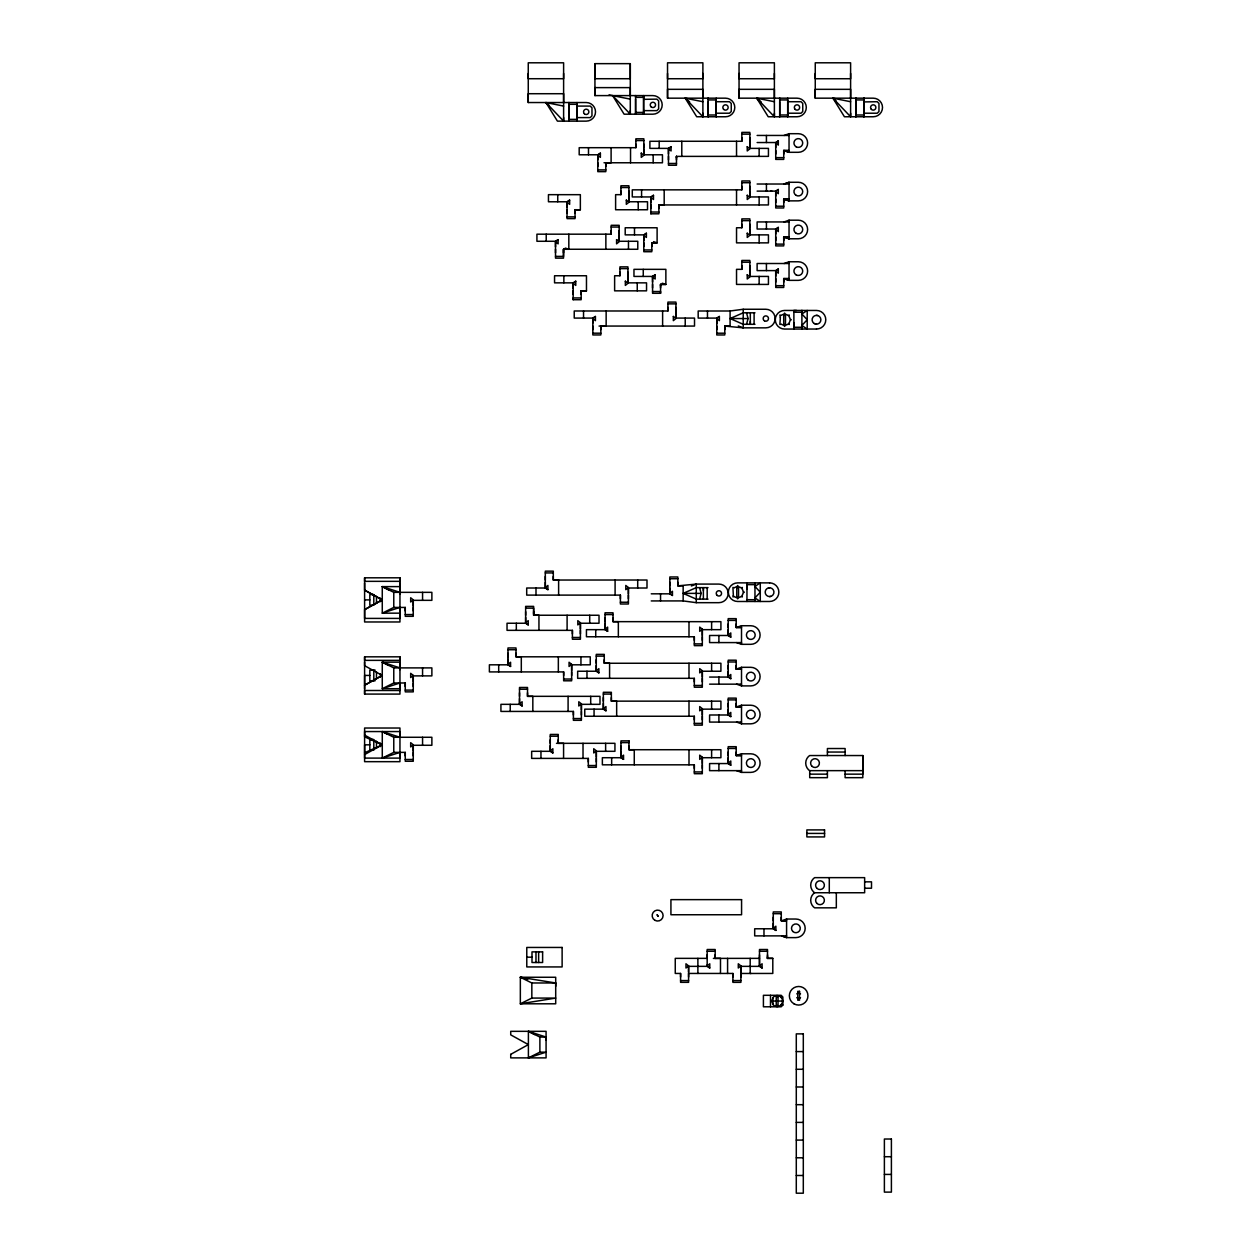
<?xml version="1.0" encoding="UTF-8"?>
<svg xmlns="http://www.w3.org/2000/svg" width="1256" height="1256" viewBox="0 0 1256 1256"><rect width="100%" height="100%" fill="white"/><g stroke="black" fill="none" stroke-linecap="round" stroke-linejoin="round"><path stroke-width="1.5" d="M399.958 683.123L399.958 694.081L364.601 694.081L364.601 675.43L369.829 675.43M364.601 656.825L364.601 660.358L399.958 660.358L399.958 656.825L364.601 656.825L364.601 665.696L382.264 675.43L382.279 688.712L399.958 688.712M399.958 586.615L382.279 586.615L382.264 599.897L364.601 609.631L364.601 618.407L399.958 618.407L399.958 577.807L364.601 577.807L364.601 590.147L382.264 599.897L382.279 613.163L399.958 613.163M382.279 758.106L393.772 752.375L393.772 737.272L382.279 731.557L382.279 758.106L399.958 752.375M399.958 682.981L382.279 688.712L393.772 682.981L393.772 667.894L382.279 662.163L382.264 675.43L364.601 685.211L382.264 675.43M364.601 583.114L364.601 621.971L399.958 621.971L399.958 607.386L382.279 613.163L393.772 607.433L393.772 592.345L382.279 586.615L399.958 592.345M399.958 656.825L399.958 690.502L364.601 690.502L364.601 694.081M393.772 737.272L431.876 737.272L431.876 745.279L413.271 745.279L413.271 761.262L405.264 761.262L405.264 752.375L393.772 752.375M393.772 667.894L431.876 667.894L431.876 675.885L413.271 675.885L413.271 691.868L405.264 691.868L405.264 682.981L393.772 682.981M393.772 592.345L431.876 592.345L431.876 600.337L413.271 600.337L413.271 616.319L405.264 616.319L405.264 607.433L393.772 607.433M507.989 659.259L507.989 664.817L489.385 664.817L489.385 671.913L563.646 671.913L563.646 680.799L571.653 680.799L571.653 664.817L590.257 664.817L590.257 656.825L515.996 656.81L515.996 647.955L507.989 647.955L507.989 664.817L510.58 666.465L510.58 662.257L507.989 664.361L510.58 666.465M519.513 698.587L519.513 704.333L500.924 704.333L500.924 711.43L573.395 711.43L573.395 720.316L581.402 720.316L581.402 704.333L599.991 704.333L599.991 696.342L527.52 696.326L527.52 687.472L519.513 687.472L519.513 704.333L522.119 705.966L522.119 701.774L519.513 703.878L522.119 705.966M555.702 982.977L520.345 977.262L520.345 1003.795L555.702 1003.795L555.702 977.262L520.345 977.262L531.837 982.977L555.702 982.977L555.702 986.274M533.627 613.713L533.627 606.381L525.636 606.381L525.636 623.243L528.226 624.891L528.226 620.684L525.636 622.788L528.226 624.891M563.614 106.085L545.936 102.537L557.428 121.141L586.222 121.141A9.294 9.294 0 0 0 595.517 111.847A9.294 9.294 0 0 0 586.222 102.537L528.258 102.537L528.258 93.713L563.614 93.713L563.614 102.537M528.258 73.429L528.258 78.72L563.614 78.72L563.614 73.429M531.837 998.08L555.702 998.08L520.345 1003.795L531.837 998.08L531.837 982.977M539.892 1052.151L539.892 1037.063L528.399 1031.333L528.399 1057.882L546.077 1052.151L539.892 1052.151L528.399 1057.882M558.622 595.109L558.622 580.005L553.299 580.037L553.299 571.15L545.308 571.15L545.308 588.012L547.899 589.661L547.899 585.453L545.308 587.557L547.899 589.661M546.219 241.278L546.219 234.181M588.326 761.984L588.326 758.404L563.583 758.404L563.583 743.301L558.261 743.332L558.261 734.446L550.269 734.446L550.269 751.308L552.86 752.956L552.86 748.749L550.269 750.853L552.86 752.956M555.513 246.835L555.513 241.278L555.513 258.139L563.52 258.139L563.52 249.253L637.781 249.269L637.781 241.278L619.177 241.278L619.177 225.295L611.17 225.295L611.17 234.181L536.924 234.181L536.924 241.278L555.513 241.278L558.104 239.645L558.119 243.837L555.513 241.733L558.104 239.645M555.513 252.833L555.513 249.253M557.743 201.776L557.743 194.664M563.52 252.833L563.52 249.253L568.827 249.285L568.827 234.197M548.872 105.049L545.936 102.537L563.614 121.141L563.614 117.593M563.865 282.851L563.865 275.755M567.037 207.319L567.037 201.776L567.037 218.623L575.044 218.623L575.044 209.736L580.351 209.768L580.351 194.68L548.448 194.664L548.448 201.776L567.037 201.776L569.643 200.128L569.643 204.336L567.037 202.232L569.643 200.128M567.037 213.316L567.037 209.736M525.636 608.155L533.627 608.155L533.627 615.236L599.018 615.252L599.018 623.243L580.413 623.243L580.413 639.241L572.406 639.241L572.406 630.355L507.031 630.339L507.031 623.243L525.636 623.243L525.636 617.497M573.16 288.409L573.16 282.851L554.555 282.851L554.555 275.755L586.474 275.755L586.474 290.858L581.167 290.858L581.167 299.713L573.16 299.713L573.16 282.851L575.75 281.203L575.75 285.41L573.16 283.306L575.75 281.203M573.16 299.713L573.16 297.939L581.167 297.939M573.16 294.391L573.16 290.827M575.044 213.316L575.044 209.736L580.351 209.768M581.167 294.391L581.167 290.827L586.474 290.858M583.538 318.082L583.538 310.986M556.486 743.332L614.938 743.317L614.938 751.308L596.333 751.308L596.333 767.29L588.326 767.29L588.326 758.404M588.499 154.786L588.499 147.69M595.423 316.449L592.832 318.537L595.423 320.641L595.423 316.449L592.832 318.082L592.832 334.944L600.839 334.944L600.839 326.058L606.146 326.089L606.146 310.986M592.832 329.637L592.832 326.058M630.292 110.638L630.292 114.186L612.614 95.597L624.106 114.186L652.9 114.186A9.294 9.294 0 0 0 662.195 104.892A9.294 9.294 0 0 0 652.9 95.597L594.936 95.597L594.936 87.622L630.292 87.622L630.292 95.597M594.936 63.648L594.936 78.72L630.292 78.72L630.292 63.648L594.936 63.648L594.936 95.597M596.27 665.492L596.27 671.238L577.666 671.238L577.666 678.334L609.584 678.319L609.584 663.231L604.277 663.262L604.277 654.376L596.27 654.376L596.27 671.238L598.861 672.871L598.861 668.679L596.27 670.767L598.861 672.871M600.384 153.154L597.793 155.257L600.384 157.345L600.384 153.154L597.793 154.786L597.793 171.648L605.8 171.648L605.8 162.762L611.107 162.793L611.107 147.69M597.793 166.342L597.793 162.762M600.839 329.637L600.839 326.058L600.839 327.612M603.351 703.407L603.351 709.153L584.762 709.153L584.762 716.25L694.317 716.25L694.317 725.136L702.324 725.136L702.324 709.153L720.913 709.153L720.913 701.162L611.358 701.146L611.358 692.292L603.351 692.292L603.351 709.153L605.957 710.802L605.957 706.594L603.351 708.698L605.957 710.802M605.031 623.918L605.031 629.664L586.442 629.664L586.442 636.761L694.317 636.761L694.317 645.647L702.324 645.647L702.324 629.664L720.913 629.664L720.913 621.673L613.038 621.657L613.038 612.802L605.031 612.802L605.031 629.664L607.621 631.313L607.621 627.105L605.031 629.209L607.621 631.313M605.8 166.342L605.8 162.762L605.8 164.316M605.863 249.285L605.863 234.181M611.17 234.181L611.17 230.602M619.177 241.278L619.177 235.531M619.177 234.181L619.177 230.602M619.946 275.755L619.946 266.869L627.937 266.869L627.937 282.851L646.542 282.851L646.542 290.843L614.624 290.843L614.624 275.755L619.946 275.755L619.946 272.175M553.299 576.473L553.299 580.037L646.997 580.021L646.997 588.012L628.408 588.012L628.408 603.995L620.401 603.995L620.401 595.109L526.704 595.109L526.704 588.012L545.308 588.012L545.308 582.266M620.951 751.967L620.951 757.713L602.362 757.713L602.362 764.826L694.317 764.826L694.317 773.712L702.324 773.712L702.324 757.713L720.913 757.713L720.913 749.722L628.958 749.722L628.958 740.867L620.951 740.867L620.951 757.713L623.541 759.362L623.541 755.154L620.951 757.258L623.541 759.362M620.919 194.664L620.919 185.778L628.926 185.778L628.926 201.761L647.515 201.761L647.515 209.752L615.613 209.752L615.613 194.664L620.919 194.664L620.919 191.085M627.937 282.851L627.937 277.105M627.937 275.755L627.937 272.175M628.471 249.269L628.471 241.278M628.926 201.761L628.926 196.014M628.926 194.664L628.926 191.085M630.543 162.793L630.543 147.69M634.5 234.872L634.5 227.76M597.793 159.763L597.793 154.786L579.189 154.786L579.189 147.69L635.866 147.69L635.866 144.126M635.866 147.69L635.866 138.804L643.857 138.804L643.857 154.786L662.462 154.786L662.462 162.793L604.01 162.762M637.247 290.843L637.247 282.851M638.221 209.752L638.221 201.761M641.581 196.941L641.581 189.844M643.26 276.43L643.26 269.334M643.794 240.414L643.794 234.872L643.794 251.718L651.801 251.718L651.801 242.832L657.108 242.879L657.108 227.776L625.205 227.76L625.205 234.872L643.794 234.872L646.385 233.224L646.385 237.431L643.794 235.327L646.385 233.224M643.794 246.411L643.794 242.832M643.606 97.356L643.606 114.186L643.606 95.597L643.606 97.356L635.599 97.356L635.599 95.597L635.599 114.186L635.599 99.145M643.857 154.786L643.857 149.244M643.857 147.69L643.857 144.126M650.875 202.499L650.875 196.941L632.286 196.941L632.286 189.844L741.841 189.844L741.841 180.958L749.848 180.958L749.848 196.941L768.437 196.941L768.437 204.932L658.882 204.948L658.882 213.803L650.875 213.803L650.875 196.941L653.481 195.292L653.481 199.5L650.875 197.396L653.481 195.292M650.875 213.803L650.875 212.029L658.882 212.044M650.875 208.48L650.875 204.916M651.801 246.411L651.801 242.832L651.801 244.402M652.555 281.988L652.555 276.43L652.555 293.292L660.562 293.292L660.562 284.406L665.868 284.437L665.868 269.349L633.966 269.334L633.966 276.43L652.555 276.43L655.161 274.797L655.161 278.989L652.555 276.901L655.161 274.797M652.555 287.985L652.555 284.406M653.167 162.793L653.167 154.786M658.882 208.48L658.882 204.916L664.189 204.948L664.189 189.86M659.18 148.381L659.18 141.284M660.562 293.292L660.562 291.533L652.555 291.533M660.562 287.985L660.562 284.406L665.868 284.437L662.32 283.212M662.619 326.073L662.619 310.986M702.889 101.72L685.211 98.172L696.703 116.761L725.497 116.761A9.294 9.294 0 0 0 734.791 107.467A9.294 9.294 0 0 0 725.497 98.172L667.533 98.172L667.533 89.333L702.889 89.333L702.889 98.172M667.533 73.429L667.533 78.736L702.889 78.736L702.889 73.429M592.832 323.059L592.832 318.082L574.228 318.082L574.228 310.986L667.925 310.986L667.925 307.422M667.925 310.986L667.925 302.099L675.932 302.099L675.932 318.082L694.521 318.082L694.521 326.073L599.049 326.058M668.475 153.923L668.475 148.381L671.081 146.732L671.081 150.94L668.475 148.836L671.081 146.732M668.475 163.468L668.475 165.243L676.482 165.243L676.482 156.388L768.437 156.372L768.437 148.381L749.848 148.381L749.848 132.382L741.841 132.382L741.841 141.269L649.886 141.284L649.886 148.381L668.475 148.381L668.475 163.468L676.482 163.468M668.475 159.92L668.475 156.356M651.252 600.933L683.154 600.918L696.279 602.676L718.903 602.676A9.294 9.294 0 0 0 728.197 593.381A9.294 9.294 0 0 0 718.903 584.087L696.279 584.087L677.848 585.861L677.848 576.975L669.841 576.975L669.841 593.837L672.447 595.47L672.447 591.262L669.841 593.366L672.447 595.47M675.932 318.082L675.932 312.336M675.932 310.986L675.932 307.422M676.482 159.92L676.482 156.356L676.482 157.911M709.766 967.999L707.175 965.895L709.766 963.792L709.766 967.999L707.175 966.351L688.586 966.351L688.586 982.333L680.579 982.333L680.579 973.447L675.257 973.447L675.257 958.359L707.175 958.359L707.175 954.811M681.788 156.388L681.788 141.284M685.226 326.073L685.226 318.082M604.277 659.683L604.277 663.262L720.913 663.246L720.913 671.238L702.324 671.238L702.324 687.22L694.317 687.22L694.317 678.334L609.584 678.319M689.638 101.924L685.211 98.172L702.889 116.761L702.889 113.213M703.376 590.508L703.376 587.635L703.376 598.939M732.892 977.027L732.892 973.463L720.489 973.447L720.489 958.344L715.182 958.391L715.182 949.505L707.175 949.505L707.175 966.351L707.175 964.875M707.473 318.098L707.473 311.001M715.182 956.821L715.182 958.391L715.182 954.811M716.768 323.656L716.768 318.098L716.768 334.959L724.775 334.959L724.775 326.073L743.222 327.847L765.83 327.847A9.294 9.294 0 0 0 775.125 318.553A9.294 9.294 0 0 0 765.83 309.259L743.222 309.259L730.081 311.001L698.179 311.001L698.179 318.098L716.768 318.098L719.374 316.465L719.374 320.657L716.768 318.569L719.374 316.465M716.768 329.653L716.768 326.073M724.775 329.653L724.775 326.073L730.081 326.105L730.081 311.001M736.566 770.65L741.511 772.393L750.805 772.393A9.294 9.294 0 0 0 760.1 763.099A9.294 9.294 0 0 0 750.805 753.804L741.511 753.804L741.511 755.547L736.204 755.578L736.204 746.692L728.197 746.692L728.197 763.554L730.788 765.202L730.788 760.995L728.197 763.099L730.788 765.202M736.566 722.074L741.511 723.833L750.805 723.833A9.294 9.294 0 0 0 760.1 714.523A9.294 9.294 0 0 0 750.805 705.228L741.511 705.228L741.511 706.987L736.204 707.018L736.204 698.132L728.197 698.132L728.197 714.994L730.788 716.626L730.788 712.419L728.197 714.523L730.788 716.626M736.566 684.159L741.511 685.902L750.805 685.902A9.294 9.294 0 0 0 760.1 676.607A9.294 9.294 0 0 0 750.805 667.313L741.511 667.313L741.511 669.055L736.204 669.087L736.204 660.201L728.197 660.201L728.197 677.062L730.788 678.711L730.788 674.503L728.197 676.607L730.788 678.711M736.566 642.585L741.511 644.328L750.805 644.328A9.294 9.294 0 0 0 760.1 635.034A9.294 9.294 0 0 0 750.805 625.739L741.511 625.739L741.511 627.482L736.204 627.529L736.204 618.643L728.197 618.643L728.197 635.489L730.788 637.137L730.788 632.93L728.197 635.034L730.788 637.137M762.094 967.999L759.488 965.895L762.094 963.807L762.094 967.999L759.488 966.366L740.899 966.351L740.899 982.349L732.892 982.349L732.892 973.463M736.534 204.948L736.534 189.844M736.534 156.388L736.534 141.269M774.387 101.72L756.724 98.172L768.217 116.761L797.01 116.761A9.294 9.294 0 0 0 806.305 107.467A9.294 9.294 0 0 0 797.01 98.172L739.046 98.172L739.046 89.333L774.387 89.333L774.387 98.172M739.046 73.429L739.046 78.736L774.387 78.736L774.387 73.429M741.511 772.393L741.511 755.547L736.204 755.547L736.204 752.014M741.511 723.833L741.511 706.987L736.204 706.987L741.511 705.228M741.511 685.902L741.511 669.055L736.204 669.055L736.204 665.523M741.511 644.328L741.511 627.482L736.204 627.482L741.511 625.739M741.841 269.334L741.841 260.447L749.848 260.447L749.848 276.43L768.437 276.43L768.437 284.421L736.534 284.421L736.534 269.334L741.841 269.334L741.841 265.77M741.841 227.76L741.841 218.874L749.848 218.874L749.848 234.872L768.437 234.872L768.437 242.863L736.534 242.863L736.534 227.76L741.841 227.76L741.841 224.196M741.841 189.844L741.841 186.265M741.841 141.269L741.841 137.705M743.222 309.259L743.222 327.847L738.293 325.948M746.959 601.483L746.959 582.878M749.848 276.43L749.848 270.684M749.848 269.334L749.848 265.77M749.848 234.872L749.848 229.126M749.848 227.76L749.848 224.196M749.848 196.941L749.848 191.195M749.848 189.844L749.848 186.265M749.848 148.381L749.848 142.635M749.848 141.269L749.848 137.705M750.319 313.576L750.319 324.299L750.319 321.426M754.102 324.299L754.102 312.807M754.966 601.483L754.966 582.878L754.966 586.442L760.273 592.188L754.966 597.935L760.273 601.483L760.273 582.878L754.966 586.442M759.142 284.421L759.142 276.43M759.142 242.863L759.142 234.872M759.142 204.932L759.142 196.941M759.142 156.372L759.142 148.381M750.193 958.359L750.193 973.463L772.801 973.447L772.801 958.359L767.495 958.391L767.495 949.505L759.488 949.505L759.488 966.366L759.488 954.811M766.427 270.605L766.427 263.509M766.427 229.032L766.427 221.935M766.427 191.116L766.427 184.02M766.427 142.54L766.427 135.444M767.495 954.811L767.495 958.391L767.495 956.837M781.279 917.241L781.279 920.821L786.586 920.774L786.586 937.62L781.64 935.877L786.586 937.62L795.88 937.62A9.294 9.294 0 0 0 805.175 928.325A9.294 9.294 0 0 0 795.88 919.031L786.586 919.031L786.586 920.774L781.279 920.821L781.279 911.935L773.272 911.935L773.272 928.781L775.863 930.429L775.863 926.222L773.272 928.325L775.863 930.429M773.272 923.238L773.272 928.781L754.683 928.781L754.683 935.877L786.586 935.877M761.136 101.924L756.724 98.172L774.387 116.761L774.387 113.213M775.721 276.163L775.721 270.605L778.312 268.957L778.312 273.164L775.721 271.061L778.312 268.957M775.721 147.517L775.721 142.54L778.312 140.892L778.312 145.099L775.721 142.54L757.117 142.54M783.728 280.135L783.728 278.612L789.035 278.612L789.035 263.509L757.117 263.509L757.117 270.605L775.721 270.605L775.721 287.467L783.728 287.467L783.728 278.581L789.035 278.612L789.035 280.355L798.329 280.355A9.294 9.294 0 0 0 807.624 271.061A9.294 9.294 0 0 0 798.329 261.766L789.035 261.766L784.089 263.509M775.721 282.145L775.721 278.581M783.728 238.561L783.728 237.039L789.035 237.039L789.035 221.951L757.117 221.935L757.117 229.032L775.721 229.032L778.312 231.591L778.312 227.383L775.721 229.032L775.721 245.893L783.728 245.893L783.728 237.007L789.035 237.039L789.035 238.781L798.329 238.781A9.294 9.294 0 0 0 807.624 229.487A9.294 9.294 0 0 0 798.329 220.192L789.035 220.192L784.089 221.935M775.721 240.571L775.721 237.007M775.721 229.032L775.721 234.009M778.312 189.468L775.721 191.571L778.312 193.675L778.312 189.468L775.721 191.116L775.721 207.962L783.728 207.978L783.728 199.076L789.035 199.123L789.035 200.866L798.329 200.866A9.294 9.294 0 0 0 807.624 191.571A9.294 9.294 0 0 0 798.329 182.277L789.035 182.277L784.089 184.02L789.035 182.277L789.035 199.123L783.728 199.123L783.728 200.646M775.721 202.656L775.721 199.076M778.312 140.892L775.721 142.996L775.721 159.402L783.728 159.402L783.728 150.516L789.035 150.547L789.035 152.306L798.329 152.306A9.294 9.294 0 0 0 807.624 142.996A9.294 9.294 0 0 0 798.329 133.701L789.035 133.701L784.089 135.46M775.721 154.096L775.721 150.516M783.728 282.145L783.728 278.581L789.035 280.355L783.728 278.612M783.728 240.571L783.728 237.007L789.035 238.781L783.728 237.007M783.728 202.656L783.728 199.076L789.035 200.866L783.728 199.123M783.728 154.096L783.728 150.516L789.035 150.547L789.035 133.701M793.886 325.492L793.886 322.619M801.893 325.492L801.893 329.041L801.893 310.452L801.893 314L807.2 319.746L801.893 325.492L807.2 329.056L807.2 310.452L801.893 314M850.61 101.72L832.932 98.172L844.425 116.761L873.218 116.761A9.294 9.294 0 0 0 882.513 107.467A9.294 9.294 0 0 0 873.218 98.172L815.254 98.172L815.254 89.333L850.61 89.333L850.61 98.172M815.254 73.429L815.254 78.736L850.61 78.736L850.61 73.429M835.884 100.684L832.932 98.172L850.61 116.761L850.61 113.213M862.809 770.65L809.712 770.65L808.44 769.677A9.294 9.294 0 0 1 808.44 756.52L809.712 755.547L862.809 755.547L862.809 774.151L845.115 774.151M863.924 99.93L863.924 116.761L863.924 98.172L863.924 99.93L855.917 99.93L855.917 98.172L855.917 116.761L855.917 101.72M563.52 249.285L563.52 256.381L555.513 256.381M575.044 209.768L575.044 211.291M581.167 290.858L581.167 292.381M658.882 204.948L658.882 206.471M660.562 284.437L660.562 285.96M724.775 326.105L724.775 327.628M783.728 150.516L789.035 152.306L783.728 150.516L783.728 152.07M781.876 1003.78L780.996 1004.926A5.479 5.479 0 0 1 773.256 1004.926L771.655 1001.048L773.256 997.17A5.479 5.479 0 0 1 780.996 997.17L781.876 998.316M746.519 324.299L748.089 318.553L746.519 312.807M699.592 599.128L701.146 593.381L699.592 587.635M775.721 229.487L778.312 227.383M814.689 892.749L813.417 891.76A9.294 9.294 0 0 1 813.417 878.619L814.689 877.646L864.646 877.646L864.646 892.749L814.689 892.749L813.417 893.723A9.294 9.294 0 0 0 813.417 906.863L814.689 907.837L836.323 907.837L836.323 892.749M364.601 609.631L382.279 599.897L364.601 590.147M364.601 754.573L382.264 744.824L364.601 735.09M364.601 752.799L382.264 744.824L364.601 736.817L364.601 731.557L399.958 731.557L399.958 758.106L364.601 758.106L364.601 744.824L369.829 744.824M754.982 324.299L743.222 324.299L730.081 318.553L743.222 312.807L754.982 312.807M708.039 599.128L696.279 599.128L683.154 593.381L696.279 587.635L708.039 587.635M691.365 585.987L696.279 584.087L696.279 602.676M741.511 667.313L736.204 669.055M741.511 753.804L736.204 755.547M781.64 920.789L786.586 919.031M768.421 587.934A4.396 4.396 0 0 1 773.806 593.319A4.396 4.396 0 0 1 766.458 595.297A4.396 4.396 0 0 1 768.421 587.934L769.567 587.777M769.567 596.584L770.697 596.427M716.203 101.72L729.516 101.72L731.243 103.447L731.243 111.501L729.516 113.213L716.203 113.213M787.716 101.72L801.03 101.72L802.757 103.447L802.757 111.501L801.03 113.213L787.716 113.213M576.928 106.085L590.241 106.085L591.969 107.812L591.969 115.866L590.241 117.593L576.928 117.593M643.606 110.638L656.919 110.638L658.646 108.911L658.646 100.873L656.919 99.145L643.606 99.334M635.599 112.428L643.606 112.428M863.924 113.213L877.253 113.213L878.965 111.501L878.965 103.447L877.253 101.72L863.924 101.924M708.196 115.002L716.203 115.002M779.709 115.002L787.716 115.002M855.917 115.002L863.924 115.002M568.921 119.367L576.928 119.367M741.841 134.157L749.848 134.157M757.117 135.444L789.035 135.46M635.866 140.562L643.857 140.578M775.721 157.644L783.728 157.644M597.793 169.89L605.8 169.89M741.841 182.717L749.848 182.717M757.117 184.02L789.035 184.02M620.919 187.537L628.926 187.537M765.72 191.116L767.133 191.116M770.729 191.116L771.812 191.116M757.117 191.116L775.721 191.116L775.721 196.093M775.721 206.204L783.728 206.204M567.037 216.864L575.044 216.864M741.841 220.648L749.848 220.648M611.17 227.053L619.177 227.053M651.801 242.879L657.108 242.879L653.56 241.639M775.721 244.119L783.728 244.135M643.794 249.96L651.801 249.96M741.841 262.206L749.848 262.206M619.946 268.627L627.937 268.627M775.721 285.693L783.728 285.693M667.925 303.858L675.932 303.858M796.492 310.452L793.886 310.452L793.886 329.041M793.886 312.226L801.893 312.226M730.081 318.553L748.089 318.553M793.886 327.282L801.893 327.282M816.494 329.041L784.592 329.056A9.294 9.294 0 0 1 775.297 319.746A9.294 9.294 0 0 1 784.592 310.452L816.494 310.452A9.294 9.294 0 0 1 825.789 319.746A9.294 9.294 0 0 1 816.494 329.041M592.832 333.185L600.839 333.185M716.768 333.201L724.775 333.201M545.308 572.924L553.299 572.924M669.841 578.733L677.848 578.733M746.959 584.652L754.966 584.652M683.154 593.381L701.146 593.381M651.252 593.821L669.841 593.837L669.841 588.075M746.959 599.709L754.966 599.709M364.601 599.897L369.829 599.897M620.401 602.236L628.408 602.236M405.264 614.561L413.271 614.561M605.031 614.577L613.038 614.577M728.197 620.401L736.204 620.401M572.406 637.467L580.413 637.467M741.511 642.585L709.593 642.585L709.593 635.489L728.197 635.489L728.197 629.743M694.317 643.888L702.324 643.888M507.989 649.729L515.996 649.729M596.27 656.134L604.277 656.134M728.197 661.975L736.204 661.975M388.716 665.445L382.279 662.163L399.958 662.163L399.958 669.668M375.136 670.123L369.829 670.123L369.829 680.752L375.136 680.752M709.593 677.062L728.197 677.062L728.197 671.316M563.646 679.041L571.653 679.041M709.593 684.159L741.511 684.159M694.317 685.462L702.324 685.462M519.513 689.23L527.52 689.23M405.264 690.109L413.271 690.109M603.351 694.066L611.358 694.066M728.197 699.89L736.204 699.89M573.395 718.558L581.402 718.558M741.511 722.074L709.593 722.09L709.593 714.994L728.197 714.994L728.197 709.232M694.317 723.378L702.324 723.378M550.269 736.204L558.261 736.204M373.801 739.501L369.829 739.501L369.829 750.146L373.801 750.146M620.951 742.626L628.958 742.626L628.958 740.867M728.197 748.466L736.204 748.466M827.406 752.046L845.115 752.046M563.583 758.389L531.665 758.404L531.665 751.308L550.269 751.308L550.269 745.562M405.264 759.503L413.271 759.488M588.326 765.532L596.333 765.532M741.511 770.65L709.593 770.65L709.593 763.554L728.197 763.554L728.197 757.808M694.317 771.938L702.324 771.938M809.712 774.151L827.406 774.151M806.87 833.419L824.564 833.419M864.646 881.838L871.507 881.838L871.507 888.228L864.646 888.228M773.272 913.693L781.279 913.693M707.175 951.263L715.182 951.263M759.488 951.263L767.495 951.263M526.782 957.182L531.995 957.182M713.392 958.391L759.488 958.359M767.495 958.359L772.801 958.359M720.489 973.447L688.586 973.447L688.586 977.027M751.072 973.463L740.899 973.463L740.899 977.027M680.579 980.575L688.586 980.575M732.892 980.575L740.899 980.575M771.655 1001.048L782.598 1001.048M539.892 1037.063L546.077 1037.063L546.077 1040.361M796.288 1051.586L803.306 1051.586M796.288 1069.28L803.306 1069.28M796.288 1086.99L803.306 1086.99M796.288 1104.683L803.306 1104.683M796.288 1122.393L803.306 1122.393M796.288 1140.087L803.306 1140.087M884.381 1156.713L891.399 1156.713M796.288 1157.797L803.306 1157.797M884.381 1174.423L891.399 1174.423M796.288 1175.49L803.306 1175.49M816.494 315.35L817.64 315.507M815.364 324.001L816.494 324.158M609.05 94.891L630.292 99.145M520.345 977.262L527.787 979.162M382.279 662.163L399.958 667.894M399.958 737.272L382.279 731.557L387.099 734.022M546.077 1037.063L528.399 1031.333L534.821 1034.614M565.279 248.06L568.827 249.285M382.279 586.615L388.716 589.896M558.261 743.301L558.261 739.768M862.809 755.547L862.809 777.668L845.115 777.668L845.115 770.65M850.61 116.761L850.61 62.8L815.254 62.8L815.254 98.172M845.115 755.547L845.115 748.529L827.406 748.529L827.406 755.547M829.29 877.646L829.29 892.749M827.406 770.65L827.406 777.668L809.712 777.668L809.712 770.65M789.035 220.192L789.035 221.951M789.035 261.766L789.035 263.509M787.716 98.172L787.716 116.761L787.716 99.93L779.709 99.93L779.709 98.172L779.709 116.761L779.709 101.72M777.134 995.568L777.134 996.62M777.134 1005.475L777.134 1006.527M774.387 116.761L774.387 62.8L739.046 62.8L739.046 98.172M773.272 917.241L773.272 920.821M772.895 997.657L772.895 1004.439M770.493 995.302L770.493 1006.794M763.978 928.781L763.978 935.877M746.959 586.442L746.959 589.315M740.899 966.351L740.899 971.909M736.204 623.949L736.204 627.529M736.204 703.439L736.204 707.018M728.197 623.949L728.197 627.529M728.197 665.523L728.197 669.087M728.197 703.439L728.197 707.018M728.197 752.014L728.197 755.578M727.585 958.344L727.585 973.463M718.903 635.489L718.903 642.585M718.903 677.062L718.903 684.159M718.903 714.994L718.903 722.09M718.903 763.554L718.903 770.65M716.203 98.172L716.203 116.761L716.203 99.93L708.196 99.93L708.196 98.172L708.196 116.761L708.196 101.72M711.618 621.673L711.618 629.664M711.618 663.246L711.618 671.238M711.618 701.162L711.618 709.153M711.618 749.722L711.618 757.713M707.175 587.635L707.175 599.128M702.889 116.761L702.889 62.8L667.533 62.8L667.533 98.172M702.324 629.664L702.324 635.41M702.324 636.761L702.324 640.34M702.324 671.238L702.324 676.984M702.324 678.334L702.324 681.898M702.324 709.153L702.324 714.9M702.324 716.25L702.324 719.829M702.324 757.713L702.324 763.46M702.324 764.826L702.324 768.389M697.881 958.359L697.881 973.447M694.317 636.761L694.317 640.34M694.317 678.334L694.317 681.898M694.317 716.25L694.317 719.829M694.317 764.826L694.317 768.389M688.995 621.657L688.995 636.761M688.995 663.231L688.995 678.334M688.995 701.146L688.995 716.25M688.995 749.722L688.995 764.826M688.586 966.351L688.586 971.909M683.154 600.933L683.154 585.83L677.848 585.83L677.848 582.282M680.579 973.447L680.579 977.027M669.841 582.282L669.841 585.861M660.546 593.821L660.546 600.933M637.703 580.021L637.703 588.012M634.264 764.81L634.264 749.722L628.958 749.754L628.958 746.174M630.292 63.648L630.292 114.186M628.408 588.012L628.408 593.758M628.408 595.109L628.408 598.688M620.951 746.174L620.951 749.754M620.401 595.109L620.401 598.688M618.345 636.745L618.345 621.657L613.038 621.689L613.038 618.125M616.665 716.25L616.665 701.146L611.358 701.178L611.358 697.614M615.095 580.021L615.095 595.109M611.656 757.713L611.656 764.826M605.628 743.317L605.628 751.308M605.031 618.125L605.031 621.689M603.351 697.614L603.351 701.178M596.27 659.683L596.27 663.262M596.333 751.308L596.333 757.054M596.333 758.404L596.333 761.984M595.736 629.664L595.736 636.761M594.057 709.153L594.057 716.25M590.697 696.342L590.697 704.333M589.708 615.252L589.708 623.243M586.976 671.238L586.976 678.334M583.02 743.317L583.02 758.404M581.402 704.333L581.402 710.08M581.402 711.43L581.402 715.009M580.947 656.825L580.947 664.817M580.413 623.243L580.413 628.989M580.413 630.355L580.413 633.919M576.928 102.537L576.928 121.141L576.928 104.311L568.921 104.311L568.921 102.537L568.921 121.141L568.921 106.085M573.395 711.43L573.395 715.009M572.406 630.355L572.406 633.919M571.653 664.817L571.653 670.563M571.653 671.913L571.653 675.493M568.089 696.326L568.089 711.43M567.1 615.252L567.1 630.355M563.614 121.141L563.614 62.8L528.258 62.8L528.258 102.537M563.646 671.913L563.646 675.493M558.339 656.81L558.339 671.913M550.269 739.768L550.269 743.332M545.308 576.473L545.308 580.037M540.959 751.308L540.959 758.404M538.95 630.355L538.95 615.236L533.627 615.267L533.627 611.703M538.636 951.875L538.636 962.504M535.998 588.012L535.998 595.109M535.982 951.875L535.982 962.504M532.827 711.414L532.827 696.326L527.52 696.358L527.52 692.778M525.636 611.703L525.636 615.267M521.303 671.913L521.303 656.81L515.996 656.841L515.996 653.277M519.513 692.778L519.513 696.358M516.326 623.243L516.326 630.339M510.219 704.333L510.219 711.43M507.989 653.277L507.989 656.841M498.695 664.817L498.695 671.913M422.565 592.345L422.565 600.337M422.565 667.894L422.565 675.885M422.565 737.272L422.565 745.279M413.271 600.337L413.271 606.083M413.271 607.433L413.271 611.013M413.271 675.885L413.271 681.631M413.271 682.981L413.271 686.561M413.271 745.279L413.271 751.025M413.271 752.375L413.271 755.939M405.264 607.433L405.264 611.013M405.264 682.981L405.264 686.561M405.264 752.375L405.264 755.939M399.958 577.807L399.958 581.34L364.601 581.34L364.601 577.807M399.958 583.114L399.958 594.261M399.958 736.817L399.958 728.025L364.601 728.025L364.601 761.67L399.958 761.67L399.958 752.799M380.442 598.123L380.442 601.671M380.442 673.656L380.442 677.204M380.442 743.05L380.442 746.598M376.47 596.349L376.47 603.445M376.47 671.881L376.47 678.978M376.47 741.275L376.47 748.372M373.801 670.123L373.801 680.752M373.801 741.275L373.801 748.372M364.601 662.085L364.601 688.775M800.527 997.657A2.653 2.653 0 0 1 796.775 997.657M796.775 993.889A2.653 2.653 0 0 1 800.527 993.889M780.996 997.17A5.479 5.479 0 0 1 780.996 1004.926M510.721 1054.349L510.721 1057.882L546.077 1057.882L546.077 1031.333L510.721 1031.333L510.721 1034.866L528.368 1044.6L510.721 1054.349M616.586 239.645L616.586 243.837L619.177 241.733L616.586 239.645M625.347 281.203L625.347 285.41L627.937 283.306L625.347 281.203M626.32 200.128L626.32 204.32L628.926 202.216L626.32 200.128M641.266 153.154L641.266 157.361L643.857 155.257L641.266 153.154M673.342 316.449L673.342 320.641L675.932 318.537L673.342 316.449M747.241 274.797L747.241 278.989L749.848 276.901L747.241 274.797M747.241 233.224L747.241 237.431L749.848 235.327L747.241 233.224M747.241 195.292L747.241 199.5L749.848 197.396L747.241 195.292M747.241 146.732L747.241 150.94L749.848 148.836L747.241 146.732M780.353 317.768L779.866 324.488L781.279 324.064A4.113 4.113 0 0 0 783.885 325.131L784.592 326.45L785.298 325.131A4.113 4.113 0 0 0 787.889 324.064L789.317 324.488L788.894 323.059A4.113 4.113 0 0 0 789.977 320.468L791.28 319.746L789.977 319.04A4.113 4.113 0 0 0 788.894 316.449L789.317 315.021L787.889 315.444A4.113 4.113 0 0 0 785.298 314.377L784.592 313.058L783.885 314.377A4.113 4.113 0 0 0 781.279 315.444L779.866 315.021L780.353 317.768M783.713 315.319L783.713 324.189L785.471 324.189L785.471 315.319L783.713 315.319M733.347 595.485L732.923 596.914L734.352 596.49A4.113 4.113 0 0 0 736.942 597.558L737.665 598.876L738.371 597.558A4.113 4.113 0 0 0 740.962 596.49L742.39 596.914L741.966 595.485A4.113 4.113 0 0 0 743.034 592.895L744.353 592.188L743.034 591.466A4.113 4.113 0 0 0 741.966 588.876L742.39 587.447L740.962 587.871A4.113 4.113 0 0 0 738.371 586.803L737.649 585.484L736.942 586.803A4.113 4.113 0 0 0 734.352 587.871L732.923 587.447L733.347 595.485M657.186 914.808L658.081 916.346L657.186 914.808M782.865 1005.067L781.154 1006.794L763.413 1006.794L763.413 995.302L781.154 995.302L782.865 997.013L782.865 1005.067M413.271 599.881L410.681 601.985L410.681 597.778L413.271 599.881M413.271 675.43L410.681 677.534L410.681 673.326L413.271 675.43M413.271 744.808L410.681 746.912L410.681 742.704L413.271 744.808M580.413 622.788L577.823 624.891L577.823 620.684L580.413 622.788M628.408 587.557L625.802 589.661L625.802 585.453L628.408 587.557M571.653 664.361L569.062 666.465L569.062 662.257L571.653 664.361M581.402 703.878L578.796 705.982L578.796 701.774L581.402 703.878M702.324 629.209L699.718 631.313L699.718 627.105L702.324 629.209M596.333 750.853L593.743 752.956L593.743 748.749L596.333 750.853M702.324 670.767L699.718 672.871L699.718 668.679L702.324 670.767M702.324 708.698L699.718 710.802L699.718 706.594L702.324 708.698M702.324 757.258L699.718 759.362L699.718 755.154L702.324 757.258M688.586 965.895L685.98 967.999L685.98 963.792L688.586 965.895M740.899 965.895L738.293 967.999L738.293 963.792L740.899 965.895M769.567 582.878L737.649 582.878A9.294 9.294 0 0 0 728.354 592.188A9.294 9.294 0 0 0 737.665 601.483L769.567 601.483A9.294 9.294 0 0 0 778.861 592.188A9.294 9.294 0 0 0 769.567 582.878M738.544 587.745L736.77 587.745L736.77 596.616L738.544 596.616L738.544 587.745M373.801 594.575L369.829 594.575L369.829 605.219L373.801 605.219L373.801 594.575M824.564 829.902L806.87 829.902L806.87 836.92L824.564 836.92L824.564 829.902M741.574 899.641L670.924 899.641L670.924 914.745L741.574 914.745L741.574 899.641M562.123 947.448L526.782 947.448L526.782 966.932L562.123 966.932L562.123 947.448M542.623 951.875L531.995 951.875L531.995 962.504L542.623 962.504L542.623 951.875M799.538 991.345L797.764 991.345L797.764 1000.2L799.538 1000.2L799.538 991.345M778.014 996.62L776.239 996.62L776.239 1005.475L778.014 1005.475L778.014 996.62M803.306 1033.876L796.288 1033.876L796.288 1193.2L803.306 1193.2L803.306 1033.876M891.399 1139.019L884.381 1139.019L884.381 1192.117L891.399 1192.117L891.399 1139.019M794.012 1003.827A9.294 9.294 0 0 0 807.953 995.773A9.294 9.294 0 0 0 794.012 987.718A9.294 9.294 0 0 0 794.012 1003.827M654.894 920.318A5.479 5.479 0 0 0 663.105 915.577A5.479 5.479 0 0 0 654.894 910.836A5.479 5.479 0 0 0 654.894 920.318M871.35 109.351A2.653 2.653 0 0 0 875.793 108.157A2.653 2.653 0 0 0 872.528 104.907A2.653 2.653 0 0 0 871.35 109.351M795.126 109.351A2.653 2.653 0 0 0 799.57 108.157A2.653 2.653 0 0 0 796.32 104.907A2.653 2.653 0 0 0 795.126 109.351M796.131 195.371A4.396 4.396 0 0 0 802.725 191.571A4.396 4.396 0 0 0 796.131 187.756A4.396 4.396 0 0 0 796.131 195.371M796.131 274.876A4.396 4.396 0 0 0 802.725 271.061A4.396 4.396 0 0 0 796.131 267.245A4.396 4.396 0 0 0 796.131 274.876M796.131 233.302A4.396 4.396 0 0 0 802.725 229.487A4.396 4.396 0 0 0 796.131 225.688A4.396 4.396 0 0 0 796.131 233.302M764.496 320.845A2.653 2.653 0 0 0 768.484 318.553A2.653 2.653 0 0 0 764.496 316.245A2.653 2.653 0 0 0 764.496 320.845M814.296 323.561A4.396 4.396 0 0 0 820.89 319.746A4.396 4.396 0 0 0 814.296 315.947A4.396 4.396 0 0 0 814.296 323.561M796.131 146.811A4.396 4.396 0 0 0 802.725 142.996A4.396 4.396 0 0 0 796.131 139.196A4.396 4.396 0 0 0 796.131 146.811M651.016 106.776A2.653 2.653 0 0 0 655.459 105.583A2.653 2.653 0 0 0 652.209 102.333A2.653 2.653 0 0 0 651.016 106.776M723.613 109.351A2.653 2.653 0 0 0 728.072 108.157A2.653 2.653 0 0 0 724.806 104.907A2.653 2.653 0 0 0 723.613 109.351M584.338 113.715A2.653 2.653 0 0 0 588.781 112.522A2.653 2.653 0 0 0 585.532 109.272A2.653 2.653 0 0 0 584.338 113.715M811.894 766.207A4.396 4.396 0 0 0 819.257 764.229A4.396 4.396 0 0 0 813.872 758.844A4.396 4.396 0 0 0 811.894 766.207M816.887 903.394A4.396 4.396 0 0 0 824.234 901.431A4.396 4.396 0 0 0 818.849 896.046A4.396 4.396 0 0 0 816.887 903.394M717.019 595.265A2.653 2.653 0 0 0 721.462 594.072A2.653 2.653 0 0 0 718.212 590.822A2.653 2.653 0 0 0 717.019 595.265M816.887 888.306A4.396 4.396 0 0 0 824.234 886.328A4.396 4.396 0 0 0 818.849 880.943A4.396 4.396 0 0 0 816.887 888.306M747.697 766.207A4.396 4.396 0 0 0 755.044 764.229A4.396 4.396 0 0 0 749.659 758.844A4.396 4.396 0 0 0 747.697 766.207M747.697 638.142A4.396 4.396 0 0 0 755.044 636.18A4.396 4.396 0 0 0 749.659 630.795A4.396 4.396 0 0 0 747.697 638.142M747.697 679.716A4.396 4.396 0 0 0 755.044 677.738A4.396 4.396 0 0 0 749.659 672.353A4.396 4.396 0 0 0 747.697 679.716M747.697 717.647A4.396 4.396 0 0 0 755.044 715.669A4.396 4.396 0 0 0 749.659 710.284A4.396 4.396 0 0 0 747.697 717.647M792.772 931.434A4.396 4.396 0 0 0 800.135 929.471A4.396 4.396 0 0 0 794.75 924.086A4.396 4.396 0 0 0 792.772 931.434"/></g></svg>
